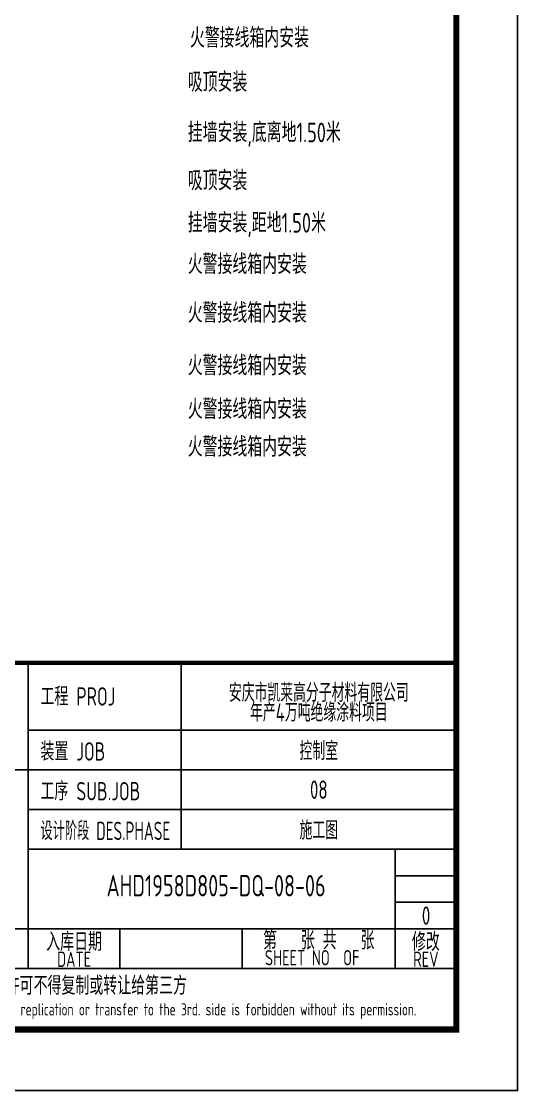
# Model space of a CAD drawing. Extents: x 5279878 to 5976284, y -275259 to -27697.
# Drawn here: x 5690364 to 5698476, y -170032 to -152536 of the extents above; entities that cross this region are included whole.
import ezdxf
from ezdxf.enums import TextEntityAlignment as Align

# ---------------------------------------------------------------- set-up
doc = ezdxf.new("R2010")
doc.units = 0
doc.header["$LTSCALE"] = 1000
doc.header["$MEASUREMENT"] = 0
doc.layers.get('0').update_dxf_attribs({"linetype": 'CONTINUOUS'})
for name, color, linetype in [('AXIS', 3, 'CONTINUOUS'), ('SIG_TEXT', 7, 'CONTINUOUS'), ('TUKUANG', 4, 'CONTINUOUS')]:
    doc.layers.add(name, color=color, linetype=linetype)
doc.styles.add('AHD', font='sceie.shx', dxfattribs={"width": 0.7, "bigfont": 'sceic.shx'})
doc.styles.add('scei', font='sceie.shx', dxfattribs={"width": 0.85, "bigfont": 'sceic.shx'})
doc.styles.add('sceie', font='sceie.shx', dxfattribs={"width": 0.7, "bigfont": 'sceic.shx'})
doc.styles.add('TSSD_Rein', font='Tssdeng.shx', dxfattribs={"width": 0.7, "bigfont": 'hztxt.shx'})

msp = doc.modelspace()

# ---------------------------------------------------------------- linework, layer by layer
for p, q in [((5690476, -168032), (5690476, -163032)), ((5692976, -166082), (5692976, -163032)), ((5697476, -169032), (5697476, -163032)), ((5690476, -164132), (5697476, -164132)), ((5679476, -164782), (5697476, -164782)), ((5690476, -165432), (5697476, -165432)), ((5690476, -166082), (5697476, -166082)), ((5696476, -168032), (5696476, -166082)), ((5696476, -166515.4), (5697476, -166515.4)), ((5696476, -166948.7), (5697476, -166948.7)), ((5679476, -167382), (5697476, -167382)), ((5691976, -168032), (5691976, -167382)), ((5693976, -168032), (5693976, -167382)), ((5679476, -168032), (5697476, -168032)), ((5679476, -169032), (5697476, -169032))]:
    msp.add_line(p, q)
msp.add_lwpolyline([(5697476, -163032, 70, 70, 0), (5679476, -163032, 70, 70, 0), (5679476, -169032, 0, 0, 0)], format="xyseb")
at = {"layer": 'TUKUANG'}
msp.add_lwpolyline([(5639076, -170032), (5698476, -170032), (5698476, -128032), (5639076, -128032)], close=True, dxfattribs=at)
at = {"layer": 'TUKUANG', "const_width": 100}
msp.add_lwpolyline([(5641576, -169032), (5697476, -169032), (5697476, -129032), (5641576, -129032)], close=True, dxfattribs=at)

# ---------------------------------------------------------------- texts
at = {"style": 'AHD'}
for s, width, p in [('工程 PROJ', 0.8, (5690676, -163732)), ('工程 PROJ', 0.8, (5690676, -163732)), ('装置 JOB', 0.8, (5690676, -164632)), ('装置 JOB', 0.8, (5690676, -164632)), ('工序 SUB.JOB', 0.8, (5690676, -165282)), ('工序 SUB.JOB', 0.8, (5690676, -165282)), ('设计阶段 DES.PHASE', 0.7, (5690676, -165932)), ('设计阶段 DES.PHASE', 0.7, (5690676, -165932))]:
    msp.add_text(s, height=300, dxfattribs=dict(at, width=width)).set_placement(p)
at = {"style": 'AHD', "width": 0.8}
for s, height, p in [('入库日期', 300, (5691226, -167582)), ('入库日期', 300, (5691226, -167582)), ('第   张 共   张', 300, (5695226, -167557)), ('修改', 300, (5696976, -167582)), ('修改', 300, (5696976, -167582)), ('DATE', 250, (5691226, -167882)), ('DATE', 250, (5691226, -167882)), ('SHEET NO  OF  ', 250, (5695226, -167857)), ('SHEET NO  OF  ', 250, (5695226, -167857)), ('REV', 250, (5696976, -167882)), ('REV', 250, (5696976, -167882)), ('本文件专有权属安徽华东化工医药工程有限责任公司所有,未经许可不得复制或转让给第三方', 300, (5688476, -168332)), ('本文件专有权属安徽华东化工医药工程有限责任公司所有,未经许可不得复制或转让给第三方', 300, (5688476, -168332)), ('The proprietary right of this document belongs to Anhui Huadong Chemical And Medical Engineering  Co.,Ltd.  and any replication or transfer to the 3rd. side is forbidden without its permission. ', 200, (5688476, -168732)), ('The proprietary right of this document belongs to Anhui Huadong Chemical And Medical Engineering  Co.,Ltd.  and any replication or transfer to the 3rd. side is forbidden without its permission. ', 200, (5688476, -168732))]:
    msp.add_text(s, height=height, dxfattribs=at).set_placement(p, align=Align.MIDDLE)
at = {"width": 0.8}
for tag, text, height, style, p in [('AHD1958D805-DQ-08-06', '200320-02-040', 350, 'sceie', (5693546.8, -166678.3)), ('0', '0', 300, 'AHD', (5696980.1, -167168.2)), ('0', '0', 300, 'AHD', (5696980.1, -167168.2))]:
    msp.add_attdef(tag, text=text, height=height, dxfattribs=dict(at, style=style)).set_placement(p, align=Align.MIDDLE)
at = {"layer": 'AXIS', "style": 'TSSD_Rein', "width": 0.7}
for s, p in [('安庆市凯莱高分子材料有限公司', (5695226, -163504.5)), ('年产4万吨绝缘涂料项目', (5695226, -163827.5)), ('控制室', (5695226, -164457)), ('08', (5695226, -165107)), ('施工图', (5695226, -165757))]:
    msp.add_text(s, height=300, dxfattribs=at).set_placement(p, align=Align.MIDDLE)
at = {"layer": 'SIG_TEXT', "style": 'scei', "width": 0.8}
for s, p in [('火警接线箱内安装', (5693119.4, -152964.1)), ('吸顶安装', (5693084.2, -153688.9)), ('挂墙安装,底离地1.50米', (5693084.2, -154513.3)), ('吸顶安装', (5693084.2, -155300.2)), ('挂墙安装,距地1.50米', (5693084.2, -155992)), ('火警接线箱内安装', (5693084.2, -156669.6)), ('火警接线箱内安装', (5693084.2, -157466.5)), ('火警接线箱内安装', (5693084.2, -158327.1)), ('火警接线箱内安装', (5693084.2, -159039.7)), ('火警接线箱内安装', (5693084.2, -159657.9))]:
    msp.add_text(s, height=320, dxfattribs=at).set_placement(p)

doc.saveas('drawing.dxf')
